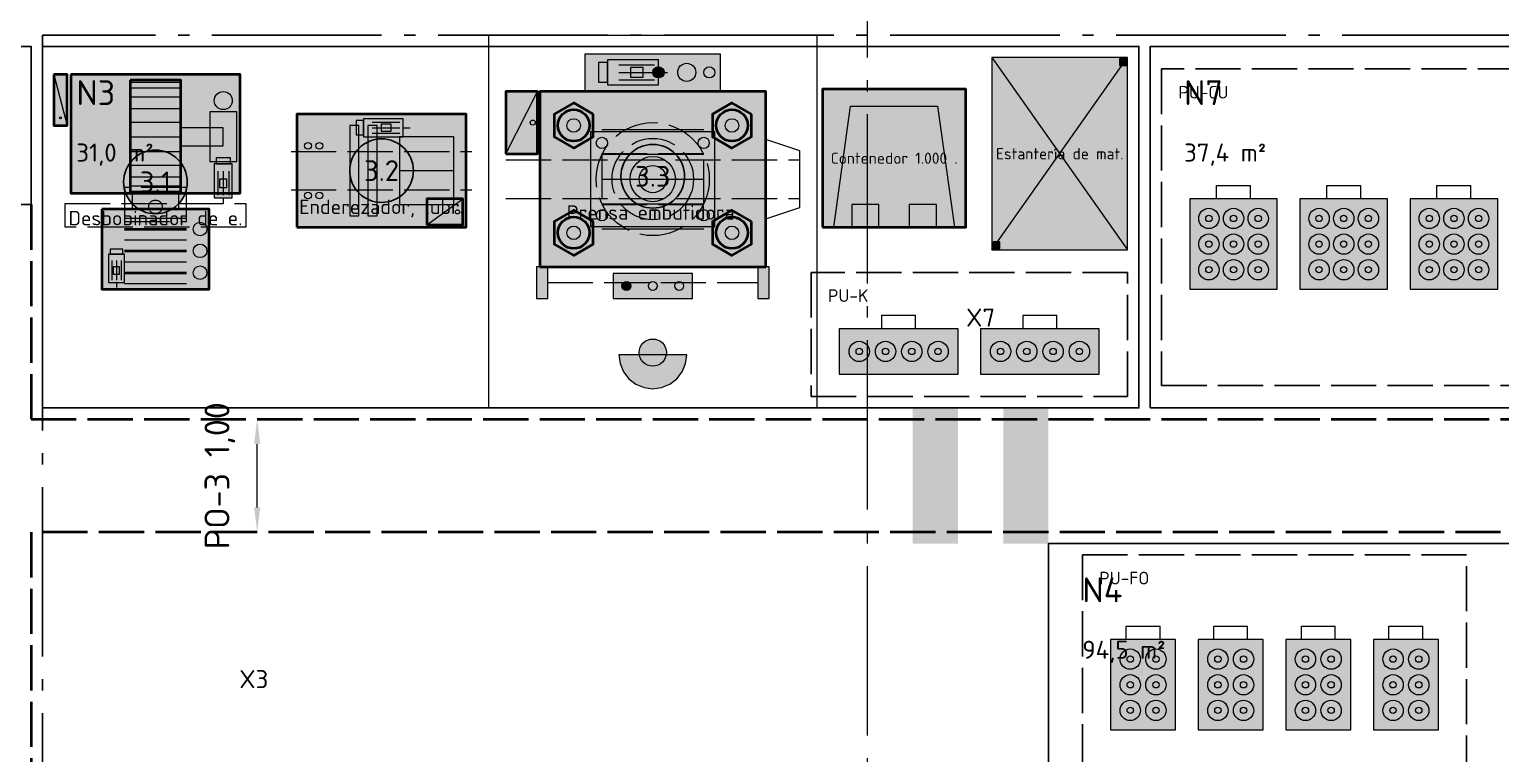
# Model space of a CAD drawing. Header units: millimetres. Extents: x 0 to 1682, y 0 to 1189.
# Drawn here: x 584.8 to 715, y 948.4 to 1012.5 of the extents above; entities that cross this region are included whole.
import ezdxf
from ezdxf.enums import TextEntityAlignment as Align

# ---------------------------------------------------------------- set-up
doc = ezdxf.new("R2010")
doc.units = ezdxf.units.MM
doc.linetypes.add('IRAM-E-TRAZOS', pattern=[5, 4, -1])
doc.linetypes.add('IRAM-F-TRAZO-PUNTO', pattern=[20, 15, -2, 1, -2])
for name, color, linetype, lineweight, true_color in [('A-AREA-TRABAJO', 30, 'CONTINUOUS', 13, 0xeb963c), ('A-EQUIPO', 30, 'CONTINUOUS', 35, 0xe67800), ('A-PASILLO', 2, 'IRAM-E-TRAZOS', 35, 0xd7a500), ('A-PULMON', 6, 'IRAM-E-TRAZOS', 25, 0xdc00c8), ('A-SENDA', 2, 'CONTINUOUS', 25, 0xd7a500), ('A-ZONA-LOG', 5, 'IRAM-F-TRAZO-PUNTO', 25, 0x285ac8)]:
    doc.layers.add(name, color=color, linetype=linetype, lineweight=lineweight, true_color=true_color)
for name, color, linetype, lineweight in [('A-COTA', 7, 'CONTINUOUS', 18), ('A-EJE', 1, 'IRAM-F-TRAZO-PUNTO', 18), ('A-EQUIPO-FINO', 8, 'CONTINUOUS', 13), ('A-EQUIPO-OCULTO', 8, 'IRAM-E-TRAZOS', 13), ('A-EQUIPO-RELLENO', 9, 'CONTINUOUS', 13), ('A-OPERARIO', 6, 'CONTINUOUS', 18), ('A-PASO', 7, 'CONTINUOUS', 25), ('A-SECTOR', 1, 'CONTINUOUS', 25), ('A-SEGURIDAD', 1, 'IRAM-E-TRAZOS', 18), ('A-TEXTO', 7, 'CONTINUOUS', 18)]:
    doc.layers.add(name, color=color, linetype=linetype, lineweight=lineweight)
doc.styles.add('ISO3098', font='isocpeur.ttf')
doc.dimstyles.new('FLAMA-IRAM', dxfattribs={"dimtxt": 3.5, "dimasz": 3.5, "dimexe": 2, "dimexo": 1.5, "dimgap": 1, "dimtad": 1, "dimdec": 1, "dimtxsty": 'ISO3098', "dimblk": 'IRAM_FLECHA', "dimblk1": 'IRAM_FLECHA', "dimblk2": 'IRAM_FLECHA', "dimcen": 2.5, "dimclrd": 3, "dimclre": 3, "dimclrt": 3, "dimazin": 3, "dimtfac": 1, "dimtmove": 0, "dimatfit": 3, "dimlwd": 18, "dimlwe": 18})

# ---------------------------------------------------------------- blocks, each defined once
blk = doc.blocks.new('IRAM_FLECHA')
blk.add_solid([(0, 0), (-1, 0.125), (-1, -0.125)])

msp = doc.modelspace()

# ---------------------------------------------------------------- hatches: boundary and pattern name
at = {"layer": 'A-EQUIPO-RELLENO', "true_color": 0xcdd0d4}
h = msp.add_hatch(color=7, dxfattribs=at)
h.dxf.hatch_style = 1
h.paths.add_polyline_path([(634, 1007), (646, 1007), (646, 1010.3), (634, 1010.3)])
at = {"layer": 'A-EQUIPO-RELLENO', "true_color": 0xeeeeee}
h = msp.add_hatch(color=7, dxfattribs=at)
h.dxf.hatch_style = 1
h.paths.add_polyline_path([(670, 993), (682, 993), (682, 1010), (670, 1010)])
at = {"layer": 'A-EQUIPO-RELLENO', "true_color": 0xcdd0d4}
h = msp.add_hatch(color=7, dxfattribs=at)
h.dxf.hatch_style = 1
h.paths.add_polyline_path([(636, 1007.6), (640.5, 1007.6), (640.5, 1009.8), (636, 1009.8)])
at = {"layer": 'A-EQUIPO-RELLENO', "true_color": 0xffffff}
h = msp.add_hatch(color=7, dxfattribs=at)
h.dxf.hatch_style = 1
h.paths.add_polyline_path([(641, 1008.7), (640.983, 1008.829), (640.933, 1008.95), (640.854, 1009.054), (640.75, 1009.133), (640.629, 1009.183), (640.5, 1009.2), (640.371, 1009.183), (640.25, 1009.133), (640.146, 1009.054), (640.067, 1008.95), (640.017, 1008.829), (640, 1008.7), (640.017, 1008.571), (640.067, 1008.45), (640.146, 1008.346), (640.25, 1008.267), (640.371, 1008.217), (640.5, 1008.2), (640.629, 1008.217), (640.75, 1008.267), (640.854, 1008.346), (640.933, 1008.45), (640.983, 1008.571)])
at = {"layer": 'A-EQUIPO-RELLENO', "true_color": 0x969ba0}
h = msp.add_hatch(color=7, dxfattribs=at)
h.dxf.hatch_style = 1
h.paths.add_polyline_path([(681.3, 1009.3), (681.9, 1009.3), (681.9, 1009.9), (681.3, 1009.9)])
at = {"layer": 'A-EQUIPO-RELLENO', "true_color": 0xcdd0d4}
h = msp.add_hatch(color=7, dxfattribs=at)
h.dxf.hatch_style = 1
h.paths.add_polyline_path([(587, 1008.5), (587, 1004), (588.2, 1004), (588.2, 1008.5)])
at = {"layer": 'A-EQUIPO-RELLENO', "true_color": 0xeeeeee}
h = msp.add_hatch(color=7, dxfattribs=at)
h.dxf.hatch_style = 1
h.paths.add_polyline_path([(588.5, 1008.5), (588.5, 998), (603.5, 998), (603.5, 1008.5)])
at = {"layer": 'A-EQUIPO-RELLENO', "true_color": 0xe2e7ee}
h = msp.add_hatch(color=7, dxfattribs=at)
h.dxf.hatch_style = 1
h.paths.add_polyline_path([(593.75, 1008), (593.75, 998), (598.25, 998), (598.25, 1008)])
at = {"layer": 'A-EQUIPO-RELLENO', "true_color": 0xcdd0d4}
h = msp.add_hatch(color=7, dxfattribs=at)
h.dxf.hatch_style = 1
h.paths.add_polyline_path([(627, 1001.5), (629.8, 1001.5), (629.8, 1007), (627, 1007)])
at = {"layer": 'A-EQUIPO-RELLENO', "true_color": 0xe2e7ee}
h = msp.add_hatch(color=7, dxfattribs=at)
h.dxf.hatch_style = 1
h.paths.add_polyline_path([(630, 991.5), (650, 991.5), (650, 1007), (630, 1007)])
at = {"layer": 'A-EQUIPO-RELLENO', "true_color": 0xe6e6e6}
h = msp.add_hatch(color=7, dxfattribs=at)
h.dxf.hatch_style = 1
h.paths.add_polyline_path([(655, 995), (667.7, 995), (667.7, 1007.2), (655, 1007.2)])
at = {"layer": 'A-EQUIPO-RELLENO', "true_color": 0xcdd0d4}
h = msp.add_hatch(color=7, dxfattribs=at)
h.dxf.hatch_style = 1
h.paths.add_polyline_path([(600.8, 1005.2), (600.8, 1000.8), (603.2, 1000.8), (603.2, 1005.2)])
at = {"layer": 'A-EQUIPO-RELLENO', "true_color": 0xe2e7ee}
h = msp.add_hatch(color=7, dxfattribs=at)
h.dxf.hatch_style = 1
h.paths.add_polyline_path([(608.5, 995), (623.5, 995), (623.5, 1005), (608.5, 1005)])
at = {"layer": 'A-EQUIPO-RELLENO', "true_color": 0xcdd0d4}
h = msp.add_hatch(color=7, dxfattribs=at)
h.dxf.hatch_style = 1
h.paths.add_polyline_path([(634.732, 1005), (633, 1006), (631.268, 1005), (631.268, 1003), (633, 1002), (634.732, 1003)])
h = msp.add_hatch(color=7, dxfattribs=at)
h.dxf.hatch_style = 1
h.paths.add_polyline_path([(648.732, 1005), (647, 1006), (645.268, 1005), (645.268, 1003), (647, 1002), (648.732, 1003)])
h = msp.add_hatch(color=7, dxfattribs=at)
h.dxf.hatch_style = 1
h.paths.add_polyline_path([(598.25, 1003.8), (598.25, 1002.2), (602, 1002.2), (602, 1003.8)])
h = msp.add_hatch(color=7, dxfattribs=at)
h.dxf.hatch_style = 1
h.paths.add_polyline_path([(613.2, 996), (614, 996), (614, 1004), (613.2, 1004)])
h = msp.add_hatch(color=7, dxfattribs=at)
h.dxf.hatch_style = 1
h.paths.add_polyline_path([(614.4, 1003), (617.9, 1003), (617.9, 1004.6), (614.4, 1004.6)])
h = msp.add_hatch(color=7, dxfattribs=at)
h.dxf.hatch_style = 1
h.paths.add_polyline_path([(614.8, 996), (615.6, 996), (615.6, 1004), (614.8, 1004)])
at = {"layer": 'A-EQUIPO-RELLENO', "true_color": 0xffffff}
h = msp.add_hatch(color=7, dxfattribs=at)
h.dxf.hatch_style = 1
h.paths.add_polyline_path([(618.816, 1000), (618.745, 1000.627), (618.537, 1001.222), (618.202, 1001.756), (617.756, 1002.202), (617.222, 1002.537), (616.627, 1002.745), (616, 1002.816), (615.373, 1002.745), (614.778, 1002.537), (614.244, 1002.202), (613.798, 1001.756), (613.463, 1001.222), (613.255, 1000.627), (613.184, 1000), (613.255, 999.373), (613.463, 998.778), (613.798, 998.244), (614.244, 997.798), (614.778, 997.463), (615.373, 997.255), (616, 997.184), (616.627, 997.255), (617.222, 997.463), (617.756, 997.798), (618.202, 998.244), (618.537, 998.778), (618.745, 999.373)])
at = {"layer": 'A-EQUIPO-RELLENO', "true_color": 0xeeeeee}
h = msp.add_hatch(color=7, dxfattribs=at)
h.dxf.hatch_style = 1
h.paths.add_polyline_path([(634.5, 995.05), (645.5, 995.05), (645.5, 1003.45), (634.5, 1003.45)])
at = {"layer": 'A-EQUIPO-RELLENO', "true_color": 0xffffff}
h = msp.add_hatch(color=7, dxfattribs=at)
h.dxf.hatch_style = 1
h.paths.add_polyline_path([(642.816, 999.5), (642.745, 1000.127), (642.537, 1000.722), (642.202, 1001.256), (641.756, 1001.702), (641.222, 1002.037), (640.627, 1002.245), (640, 1002.316), (639.373, 1002.245), (638.778, 1002.037), (638.244, 1001.702), (637.798, 1001.256), (637.463, 1000.722), (637.255, 1000.127), (637.184, 999.5), (637.255, 998.873), (637.463, 998.278), (637.798, 997.744), (638.244, 997.298), (638.778, 996.963), (639.373, 996.755), (640, 996.684), (640.627, 996.755), (641.222, 996.963), (641.756, 997.298), (642.202, 997.744), (642.537, 998.278), (642.745, 998.873)])
h = msp.add_hatch(color=7, dxfattribs=at)
h.dxf.hatch_style = 1
h.paths.add_polyline_path([(598.816, 999), (598.745, 999.627), (598.537, 1000.222), (598.202, 1000.756), (597.756, 1001.202), (597.222, 1001.537), (596.627, 1001.745), (596, 1001.816), (595.373, 1001.745), (594.778, 1001.537), (594.244, 1001.202), (593.798, 1000.756), (593.463, 1000.222), (593.255, 999.627), (593.184, 999), (593.255, 998.373), (593.463, 997.778), (593.798, 997.244), (594.244, 996.798), (594.778, 996.463), (595.373, 996.255), (596, 996.184), (596.627, 996.255), (597.222, 996.463), (597.756, 996.798), (598.202, 997.244), (598.537, 997.778), (598.745, 998.373)])
at = {"layer": 'A-EQUIPO-RELLENO', "true_color": 0xcdd0d4}
h = msp.add_hatch(color=7, dxfattribs=at)
h.dxf.hatch_style = 1
h.paths.add_polyline_path([(601.2, 1000.6), (601.2, 997.6), (602.8, 997.6), (602.8, 1000.6)])
h = msp.add_hatch(color=7, dxfattribs=at)
h.dxf.hatch_style = 1
h.paths.add_polyline_path([(620, 995.2), (623.2, 995.2), (623.2, 997.5), (620, 997.5)])
at = {"layer": 'A-EQUIPO-RELLENO', "true_color": 0xfaf0fa}
h = msp.add_hatch(color=7, dxfattribs=at)
h.dxf.hatch_style = 1
h.paths.add_polyline_path([(687.5, 989.5), (695.25, 989.5), (695.25, 997.5), (687.5, 997.5)])
h = msp.add_hatch(color=7, dxfattribs=at)
h.dxf.hatch_style = 1
h.paths.add_polyline_path([(697.25, 989.5), (705, 989.5), (705, 997.5), (697.25, 997.5)])
h = msp.add_hatch(color=7, dxfattribs=at)
h.dxf.hatch_style = 1
h.paths.add_polyline_path([(707, 989.5), (714.75, 989.5), (714.75, 997.5), (707, 997.5)])
at = {"layer": 'A-EQUIPO-RELLENO', "true_color": 0xe2e7ee}
h = msp.add_hatch(color=7, dxfattribs=at)
h.dxf.hatch_style = 1
h.paths.add_polyline_path([(591.25, 996.6), (591.25, 989.5), (600.75, 989.5), (600.75, 996.6)])
at = {"layer": 'A-EQUIPO-RELLENO', "true_color": 0xcdd0d4}
h = msp.add_hatch(color=7, dxfattribs=at)
h.dxf.hatch_style = 1
h.paths.add_polyline_path([(634.732, 995.5), (633, 996.5), (631.268, 995.5), (631.268, 993.5), (633, 992.5), (634.732, 993.5)])
h = msp.add_hatch(color=7, dxfattribs=at)
h.dxf.hatch_style = 1
h.paths.add_polyline_path([(648.732, 995.5), (647, 996.5), (645.268, 995.5), (645.268, 993.5), (647, 992.5), (648.732, 993.5)])
at = {"layer": 'A-EQUIPO-RELLENO', "true_color": 0x969ba0}
h = msp.add_hatch(color=7, dxfattribs=at)
h.dxf.hatch_style = 1
h.paths.add_polyline_path([(670.1, 993.1), (670.7, 993.1), (670.7, 993.7), (670.1, 993.7)])
at = {"layer": 'A-EQUIPO-RELLENO', "true_color": 0xcdd0d4}
h = msp.add_hatch(color=7, dxfattribs=at)
h.dxf.hatch_style = 1
h.paths.add_polyline_path([(591.85, 992.6), (591.85, 990.1), (593.25, 990.1), (593.25, 992.6)])
at = {"layer": 'A-EQUIPO-RELLENO', "true_color": 0xf0c83c}
h = msp.add_hatch(color=7, dxfattribs=at)
h.dxf.hatch_style = 1
h.paths.add_polyline_path([(629.7, 988.7), (630.7, 988.7), (630.7, 991.5), (629.7, 991.5)])
at = {"layer": 'A-EQUIPO-RELLENO', "true_color": 0xcdd0d4}
h = msp.add_hatch(color=7, dxfattribs=at)
h.dxf.hatch_style = 1
h.paths.add_polyline_path([(636.5, 988.7), (643.5, 988.7), (643.5, 990.9), (636.5, 990.9)])
at = {"layer": 'A-EQUIPO-RELLENO', "true_color": 0xf0c83c}
h = msp.add_hatch(color=7, dxfattribs=at)
h.dxf.hatch_style = 1
h.paths.add_polyline_path([(649.3, 988.7), (650.3, 988.7), (650.3, 991.5), (649.3, 991.5)])
at = {"layer": 'A-EQUIPO-RELLENO', "true_color": 0xdc2828}
h = msp.add_hatch(color=7, dxfattribs=at)
h.dxf.hatch_style = 1
h.paths.add_polyline_path([(638.063, 989.8), (638.049, 989.902), (638.01, 989.998), (637.947, 990.08), (637.865, 990.143), (637.769, 990.183), (637.667, 990.196), (637.564, 990.183), (637.469, 990.143), (637.387, 990.08), (637.324, 989.998), (637.284, 989.902), (637.271, 989.8), (637.284, 989.698), (637.324, 989.602), (637.387, 989.52), (637.469, 989.457), (637.564, 989.417), (637.667, 989.404), (637.769, 989.417), (637.865, 989.457), (637.947, 989.52), (638.01, 989.602), (638.049, 989.698)])
at = {"layer": 'A-EQUIPO-RELLENO', "true_color": 0xfaf0fa}
h = msp.add_hatch(color=7, dxfattribs=at)
h.dxf.hatch_style = 1
h.paths.add_polyline_path([(656.5, 982), (667, 982), (667, 986), (656.5, 986)])
h = msp.add_hatch(color=7, dxfattribs=at)
h.dxf.hatch_style = 1
h.paths.add_polyline_path([(669, 982), (679.5, 982), (679.5, 986), (669, 986)])
at = {"layer": 'A-EQUIPO-RELLENO', "true_color": 0xffffff}
h = msp.add_hatch(color=7, dxfattribs=at)
h.dxf.hatch_style = 1
h.paths.add_polyline_path([(641.2, 983.9), (641.159, 984.211), (641.039, 984.5), (640.849, 984.749), (640.6, 984.939), (640.311, 985.059), (640, 985.1), (639.689, 985.059), (639.4, 984.939), (639.151, 984.749), (638.961, 984.5), (638.841, 984.211), (638.8, 983.9), (638.841, 983.589), (638.961, 983.3), (639.151, 983.051), (639.4, 982.861), (639.689, 982.741), (640, 982.7), (640.311, 982.741), (640.6, 982.861), (640.849, 983.051), (641.039, 983.3), (641.159, 983.589)])
at = {"layer": 'A-EQUIPO-RELLENO', "true_color": 0xfae1f5}
h = msp.add_hatch(color=7, dxfattribs=at)
h.dxf.hatch_style = 1
h.paths.add_polyline_path([(637, 983.7), (637.102, 982.924), (637.402, 982.2), (637.879, 981.579), (638.5, 981.102), (639.224, 980.802), (640, 980.7), (640.776, 980.802), (641.5, 981.102), (642.121, 981.579), (642.598, 982.2), (642.898, 982.924), (643, 983.7), (637, 983.7)])
at = {"layer": 'A-EQUIPO-RELLENO', "true_color": 0xfaf0fa}
h = msp.add_hatch(color=7, dxfattribs=at)
h.dxf.hatch_style = 1
h.paths.add_polyline_path([(680.5, 950.5), (686.25, 950.5), (686.25, 958.5), (680.5, 958.5)])
h = msp.add_hatch(color=7, dxfattribs=at)
h.dxf.hatch_style = 1
h.paths.add_polyline_path([(688.25, 950.5), (694, 950.5), (694, 958.5), (688.25, 958.5)])
h = msp.add_hatch(color=7, dxfattribs=at)
h.dxf.hatch_style = 1
h.paths.add_polyline_path([(696, 950.5), (701.75, 950.5), (701.75, 958.5), (696, 958.5)])
h = msp.add_hatch(color=7, dxfattribs=at)
h.dxf.hatch_style = 1
h.paths.add_polyline_path([(703.75, 950.5), (709.5, 950.5), (709.5, 958.5), (703.75, 958.5)])
at = {"layer": 'A-SENDA', "true_color": 0xd7a500}
h = msp.add_hatch(color=7, dxfattribs=at)
h.dxf.hatch_style = 1
h.paths.add_polyline_path([(663, 967), (667, 967), (667, 979), (663, 979)])
h = msp.add_hatch(color=7, dxfattribs=at)
h.dxf.hatch_style = 1
h.paths.add_polyline_path([(671, 967), (675, 967), (675, 979), (671, 979)])

# ---------------------------------------------------------------- linework, layer by layer
at = {"layer": 'A-AREA-TRABAJO'}
for p, q in [((625.5, 979), (635.5, 979)), ((644.5, 979), (654.5, 979))]:
    msp.add_line(p, q, dxfattribs=at)
msp.add_lwpolyline([(625.5, 979), (625.5, 1012), (654.5, 1012), (654.5, 979)], dxfattribs=at)
at = {"layer": 'A-EJE'}
msp.add_line((659, 530), (659, 1060), dxfattribs=at)
at = {"layer": 'A-EQUIPO'}
for p, q in [((593.25, 994.833), (598.75, 994.833)), ((593.25, 992.9), (598.75, 992.9)), ((593.25, 990.967), (598.75, 990.967))]:
    msp.add_line(p, q, dxfattribs=at)
for points in [[(587, 1008.5), (587, 1004), (588.2, 1004), (588.2, 1008.5)], [(588.5, 1008.5), (588.5, 998), (603.5, 998), (603.5, 1008.5)], [(593.75, 1008), (593.75, 998), (598.25, 998), (598.25, 1008)], [(627, 1001.5), (629.8, 1001.5), (629.8, 1007), (627, 1007)], [(630, 991.5), (650, 991.5), (650, 1007), (630, 1007)], [(655, 995), (667.7, 995), (667.7, 1007.2), (655, 1007.2)], [(608.5, 995), (623.5, 995), (623.5, 1005), (608.5, 1005)], [(634.732, 1005), (633, 1006), (631.268, 1005), (631.268, 1003), (633, 1002), (634.732, 1003)], [(648.732, 1005), (647, 1006), (645.268, 1005), (645.268, 1003), (647, 1002), (648.732, 1003)], [(620, 995.2), (623.2, 995.2), (623.2, 997.5), (620, 997.5)], [(591.25, 996.6), (591.25, 989.5), (600.75, 989.5), (600.75, 996.6)], [(634.732, 995.5), (633, 996.5), (631.268, 995.5), (631.268, 993.5), (633, 992.5), (634.732, 993.5)], [(648.732, 995.5), (647, 996.5), (645.268, 995.5), (645.268, 993.5), (647, 992.5), (648.732, 993.5)]]:
    msp.add_lwpolyline(points, close=True, dxfattribs=at)
for centre in [(633, 1004), (647, 1004), (633, 994.5), (647, 994.5)]:
    msp.add_circle(centre, 1.4, dxfattribs=at)
at = {"layer": 'A-EQUIPO-FINO'}
for p, q in [((670, 993), (682, 1010)), ((670, 1010), (682, 993)), ((636.99, 1009.36), (640.14, 1009.36)), ((636.99, 1008.7), (640.14, 1008.7)), ((640.11, 1008.7), (640, 1008.7)), ((640.224, 1008.976), (640.146, 1009.054)), ((640.5, 1009.09), (640.5, 1009.2)), ((640.5, 1008.7), (640.85, 1008.95)), ((640.5, 1008.7), (641.31, 1008.7)), ((640.776, 1008.976), (640.854, 1009.054)), ((640.89, 1008.7), (641, 1008.7)), ((587, 1008.5), (588.2, 1004)), ((593.75, 1007.83), (598.25, 1007.83)), ((636.99, 1008.04), (640.14, 1008.04)), ((640.224, 1008.424), (640.146, 1008.346)), ((640.776, 1008.424), (640.854, 1008.346)), ((593.75, 1007.33), (598.25, 1007.33)), ((593.75, 1006.536), (598.25, 1006.536)), ((627, 1001.5), (629.8, 1007)), ((593.75, 1005.5), (598.25, 1005.5)), ((593.75, 1004.294), (598.25, 1004.294)), ((615.17, 1004.28), (617.62, 1004.28)), ((615.17, 1003.8), (617.62, 1003.8)), ((617.9, 1003.8), (618.53, 1003.8)), ((635.5, 1003.65), (644.5, 1003.65)), ((593.75, 1003), (598.25, 1003)), ((615.17, 1003.32), (617.62, 1003.32)), ((593.75, 1001.706), (598.25, 1001.706)), ((635.5, 1001.45), (644.5, 1001.45)), ((593.75, 1000.5), (598.25, 1000.5)), ((601.52, 999.94), (601.52, 997.84)), ((602, 999.94), (602, 997.84)), ((602.48, 999.94), (602.48, 997.84)), ((617.6, 1000), (622.4, 1000)), ((593.75, 999.464), (598.25, 999.464)), ((593.75, 998.67), (598.25, 998.67)), ((635.5, 999.25), (644.5, 999.25)), ((593.75, 998.17), (598.25, 998.17)), ((593.95, 998), (593.95, 996.6)), ((598.05, 998), (598.05, 996.6)), ((602, 997.6), (602, 997.06)), ((620, 995.2), (623.2, 997.5)), ((635.5, 997.05), (644.5, 997.05)), ((593.25, 995.8), (598.75, 995.8)), ((635.5, 994.85), (644.5, 994.85)), ((593.25, 993.867), (598.75, 993.867)), ((592.13, 992.05), (592.13, 990.3)), ((592.55, 992.05), (592.55, 990.3)), ((592.97, 992.05), (592.97, 990.3)), ((593.25, 991.933), (598.75, 991.933)), ((592.55, 990.1), (592.55, 989.65)), ((593.25, 990), (598.75, 990))]:
    msp.add_line(p, q, dxfattribs=at)
for points in [[(634, 1007), (646, 1007), (646, 1010.3), (634, 1010.3)], [(670, 993), (682, 993), (682, 1010), (670, 1010)], [(635.19, 1007.82), (636, 1007.82), (636, 1009.58), (635.19, 1009.58)], [(636, 1007.6), (640.5, 1007.6), (640.5, 1009.8), (636, 1009.8)], [(638.025, 1008.26), (639.15, 1008.26), (639.15, 1009.14), (638.025, 1009.14)], [(681.3, 1009.3), (681.9, 1009.3), (681.9, 1009.9), (681.3, 1009.9)], [(600.8, 1005.2), (600.8, 1000.8), (603.2, 1000.8), (603.2, 1005.2)], [(598.25, 1003.8), (598.25, 1002.2), (602, 1002.2), (602, 1003.8)], [(613.2, 996), (614, 996), (614, 1004), (613.2, 1004)], [(613.77, 1003.16), (614.4, 1003.16), (614.4, 1004.44), (613.77, 1004.44)], [(614.4, 1003), (617.9, 1003), (617.9, 1004.6), (614.4, 1004.6)], [(614.8, 996), (615.6, 996), (615.6, 1004), (614.8, 1004)], [(615.975, 1003.48), (616.85, 1003.48), (616.85, 1004.12), (615.975, 1004.12)], [(617.6, 997), (622.4, 997), (622.4, 1003), (617.6, 1003)], [(634.5, 995.05), (645.5, 995.05), (645.5, 1003.45), (634.5, 1003.45)], [(601.36, 1001.14), (601.36, 1000.6), (602.64, 1000.6), (602.64, 1001.14)], [(601.2, 1000.6), (601.2, 997.6), (602.8, 997.6), (602.8, 1000.6)], [(601.68, 999.25), (601.68, 998.5), (602.32, 998.5), (602.32, 999.25)], [(591.99, 993.05), (591.99, 992.6), (593.11, 992.6), (593.11, 993.05)], [(670.1, 993.1), (670.7, 993.1), (670.7, 993.7), (670.1, 993.7)], [(591.85, 992.6), (591.85, 990.1), (593.25, 990.1), (593.25, 992.6)], [(592.27, 991.475), (592.27, 990.85), (592.83, 990.85), (592.83, 991.475)], [(629.7, 988.7), (630.7, 988.7), (630.7, 991.5), (629.7, 991.5)], [(636.5, 988.7), (643.5, 988.7), (643.5, 990.9), (636.5, 990.9)], [(649.3, 988.7), (650.3, 988.7), (650.3, 991.5), (649.3, 991.5)]]:
    msp.add_lwpolyline(points, close=True, dxfattribs=at)
for points in [[(656, 995), (657.5, 1005.7), (665.2, 1005.7), (666.7, 995)], [(650, 995.75), (653, 996.75), (653, 1001.75), (650, 1002.75)]]:
    msp.add_lwpolyline(points, dxfattribs=at)
for centre, radius in [((640.5, 1008.7), 0.5), ((643, 1008.7), 0.8), ((645, 1008.7), 0.5), ((602, 1006.2), 0.8), ((587.6, 1004.675), 0.096), ((629.38, 1004.25), 0.224), ((633, 1004), 0.6), ((647, 1004), 0.6), ((609.5, 1002.2), 0.3), ((610.5, 1002.2), 0.3), ((635.5, 1002.45), 0.5), ((644.5, 1002.45), 0.5), ((640, 999.25), 2), ((640, 999.25), 1.2), ((609.5, 997.8), 0.3), ((610.5, 997.8), 0.3), ((622.72, 996.35), 0.184), ((635.5, 996.05), 0.5), ((644.5, 996.05), 0.5), ((689.192, 995.767), 0.9), ((689.192, 995.767), 0.28), ((691.375, 995.767), 0.9), ((691.375, 995.767), 0.28), ((693.558, 995.767), 0.9), ((693.558, 995.767), 0.28), ((698.942, 995.767), 0.9), ((698.942, 995.767), 0.28), ((701.125, 995.767), 0.9), ((701.125, 995.767), 0.28), ((703.308, 995.767), 0.9), ((703.308, 995.767), 0.28), ((708.692, 995.767), 0.9), ((708.692, 995.767), 0.28), ((710.875, 995.767), 0.9), ((710.875, 995.767), 0.28), ((713.058, 995.767), 0.9), ((713.058, 995.767), 0.28), ((599.95, 994.833), 0.6), ((633, 994.5), 0.6), ((647, 994.5), 0.6), ((689.192, 993.5), 0.9), ((691.375, 993.5), 0.9), ((693.558, 993.5), 0.9), ((698.942, 993.5), 0.9), ((701.125, 993.5), 0.9), ((703.308, 993.5), 0.9), ((708.692, 993.5), 0.9), ((710.875, 993.5), 0.9), ((713.058, 993.5), 0.9), ((599.95, 992.9), 0.6), ((689.192, 993.5), 0.28), ((691.375, 993.5), 0.28), ((693.558, 993.5), 0.28), ((698.942, 993.5), 0.28), ((701.125, 993.5), 0.28), ((703.308, 993.5), 0.28), ((708.692, 993.5), 0.28), ((710.875, 993.5), 0.28), ((713.058, 993.5), 0.28), ((689.192, 991.233), 0.9), ((691.375, 991.233), 0.9), ((693.558, 991.233), 0.9), ((698.942, 991.233), 0.9), ((701.125, 991.233), 0.9), ((703.308, 991.233), 0.9), ((708.692, 991.233), 0.9), ((710.875, 991.233), 0.9), ((713.058, 991.233), 0.9), ((599.95, 990.967), 0.6), ((689.192, 991.233), 0.28), ((691.375, 991.233), 0.28), ((693.558, 991.233), 0.28), ((698.942, 991.233), 0.28), ((701.125, 991.233), 0.28), ((703.308, 991.233), 0.28), ((708.692, 991.233), 0.28), ((710.875, 991.233), 0.28), ((713.058, 991.233), 0.28), ((637.667, 989.8), 0.396), ((640, 989.8), 0.396), ((642.333, 989.8), 0.396), ((658.262, 984), 0.9), ((658.262, 984), 0.28), ((660.587, 984), 0.9), ((660.587, 984), 0.28), ((662.913, 984), 0.9), ((662.913, 984), 0.28), ((665.237, 984), 0.9), ((665.237, 984), 0.28), ((670.763, 984), 0.9), ((670.763, 984), 0.28), ((673.087, 984), 0.9), ((673.087, 984), 0.28), ((675.413, 984), 0.9), ((675.413, 984), 0.28), ((677.737, 984), 0.9), ((677.737, 984), 0.28), ((682.237, 956.767), 0.9), ((682.237, 956.767), 0.28), ((684.512, 956.767), 0.9), ((684.512, 956.767), 0.28), ((689.987, 956.767), 0.9), ((689.987, 956.767), 0.28), ((692.262, 956.767), 0.9), ((692.262, 956.767), 0.28), ((697.737, 956.767), 0.9), ((697.737, 956.767), 0.28), ((700.012, 956.767), 0.9), ((700.012, 956.767), 0.28), ((705.487, 956.767), 0.9), ((705.487, 956.767), 0.28), ((707.763, 956.767), 0.9), ((707.763, 956.767), 0.28), ((682.237, 954.5), 0.9), ((684.512, 954.5), 0.9), ((689.987, 954.5), 0.9), ((692.262, 954.5), 0.9), ((697.737, 954.5), 0.9), ((700.012, 954.5), 0.9), ((705.487, 954.5), 0.9), ((707.763, 954.5), 0.9), ((682.237, 954.5), 0.28), ((684.512, 954.5), 0.28), ((689.987, 954.5), 0.28), ((692.262, 954.5), 0.28), ((697.737, 954.5), 0.28), ((700.012, 954.5), 0.28), ((705.487, 954.5), 0.28), ((707.763, 954.5), 0.28), ((682.237, 952.233), 0.9), ((684.512, 952.233), 0.9), ((689.987, 952.233), 0.9), ((692.262, 952.233), 0.9), ((697.737, 952.233), 0.9), ((700.012, 952.233), 0.9), ((705.487, 952.233), 0.9), ((707.763, 952.233), 0.9), ((682.237, 952.233), 0.28), ((684.512, 952.233), 0.28), ((689.987, 952.233), 0.28), ((692.262, 952.233), 0.28), ((697.737, 952.233), 0.28), ((700.012, 952.233), 0.28), ((705.487, 952.233), 0.28), ((707.763, 952.233), 0.28)]:
    msp.add_circle(centre, radius, dxfattribs=at)
at = {"layer": 'A-EQUIPO-OCULTO'}
for p, q in [((608, 1001.7), (624, 1001.7)), ((627, 1000.95), (653, 1000.95)), ((608, 998.3), (624, 998.3)), ((627, 997.55), (653, 997.55))]:
    msp.add_line(p, q, dxfattribs=at)
for points in [[(635.5, 997), (644.5, 997), (644.5, 1001.5), (635.5, 1001.5)], [(593.25, 998.5), (593.25, 995.5), (598.75, 995.5), (598.75, 998.5)], [(657.61, 995), (660.01, 995), (660.01, 997), (657.61, 997)], [(662.69, 995), (665.09, 995), (665.09, 997), (662.69, 997)]]:
    msp.add_lwpolyline(points, close=True, dxfattribs=at)
for centre, radius in [((640, 999.25), 5), ((640, 999.25), 3.6), ((596, 996.8), 0.6)]:
    msp.add_circle(centre, radius, dxfattribs=at)
at = {"layer": 'A-OPERARIO'}
for p, q in [((689.875, 997.5), (689.875, 998.7)), ((689.875, 998.7), (692.875, 998.7)), ((692.875, 997.5), (692.875, 998.7)), ((699.625, 997.5), (699.625, 998.7)), ((699.625, 998.7), (702.625, 998.7)), ((702.625, 997.5), (702.625, 998.7)), ((709.375, 997.5), (709.375, 998.7)), ((709.375, 998.7), (712.375, 998.7)), ((712.375, 997.5), (712.375, 998.7)), ((660.25, 986), (660.25, 987.2)), ((660.25, 987.2), (663.25, 987.2)), ((663.25, 986), (663.25, 987.2)), ((672.75, 986), (672.75, 987.2)), ((672.75, 987.2), (675.75, 987.2)), ((675.75, 986), (675.75, 987.2)), ((681.875, 958.5), (681.875, 959.7)), ((681.875, 959.7), (684.875, 959.7)), ((684.875, 958.5), (684.875, 959.7)), ((689.625, 958.5), (689.625, 959.7)), ((689.625, 959.7), (692.625, 959.7)), ((692.625, 958.5), (692.625, 959.7)), ((697.375, 958.5), (697.375, 959.7)), ((697.375, 959.7), (700.375, 959.7)), ((700.375, 958.5), (700.375, 959.7)), ((705.125, 958.5), (705.125, 959.7)), ((705.125, 959.7), (708.125, 959.7)), ((708.125, 958.5), (708.125, 959.7))]:
    msp.add_line(p, q, dxfattribs=at)
for points in [[(687.5, 989.5), (695.25, 989.5), (695.25, 997.5), (687.5, 997.5)], [(697.25, 989.5), (705, 989.5), (705, 997.5), (697.25, 997.5)], [(707, 989.5), (714.75, 989.5), (714.75, 997.5), (707, 997.5)], [(656.5, 982), (667, 982), (667, 986), (656.5, 986)], [(669, 982), (679.5, 982), (679.5, 986), (669, 986)], [(637, 983.7), (637.102, 982.924), (637.402, 982.2), (637.879, 981.579), (638.5, 981.102), (639.224, 980.802), (640, 980.7), (640.776, 980.802), (641.5, 981.102), (642.121, 981.579), (642.598, 982.2), (642.898, 982.924), (643, 983.7)], [(680.5, 950.5), (686.25, 950.5), (686.25, 958.5), (680.5, 958.5)], [(688.25, 950.5), (694, 950.5), (694, 958.5), (688.25, 958.5)], [(696, 950.5), (701.75, 950.5), (701.75, 958.5), (696, 958.5)], [(703.75, 950.5), (709.5, 950.5), (709.5, 958.5), (703.75, 958.5)]]:
    msp.add_lwpolyline(points, close=True, dxfattribs=at)
msp.add_circle((640, 983.9), 1.2, dxfattribs=at)
at = {"layer": 'A-PASILLO'}
for p, q in [((430, 997), (585, 997)), ((585, 997), (585, 978)), ((585, 978), (1215, 978)), ((950, 968), (585, 968)), ((585, 968), (585, 947))]:
    msp.add_line(p, q, dxfattribs=at)
at = {"layer": 'A-PASO'}
for centre in [(616, 1000), (640, 999.5), (596, 999)]:
    msp.add_circle(centre, 2.816, dxfattribs=at)
at = {"layer": 'A-PULMON'}
for points in [[(685, 981), (727, 981), (727, 1009), (685, 1009)], [(654, 980), (682, 980), (682, 991), (654, 991)], [(678, 946), (712, 946), (712, 966), (678, 966)]]:
    msp.add_lwpolyline(points, close=True, dxfattribs=at)
at = {"layer": 'A-SECTOR'}
for points in [[(530.5, 997), (585, 997), (585, 1011), (530.5, 1011)], [(586, 979), (683, 979), (683, 1011), (586, 1011)], [(684, 979), (801, 979), (801, 1011), (684, 1011)], [(675, 922), (885, 922), (885, 967), (675, 967)]]:
    msp.add_lwpolyline(points, close=True, dxfattribs=at)
at = {"layer": 'A-SEGURIDAD'}
msp.add_line((630.7, 990.1), (649.3, 990.1), dxfattribs=at)
msp.add_lwpolyline([(588, 995), (588, 997.1), (604, 997.1), (604, 995)], close=True, dxfattribs=at)
at = {"layer": 'A-ZONA-LOG'}
msp.add_lwpolyline([(586, 820), (1216, 820), (1216, 1012), (586, 1012)], close=True, dxfattribs=at)

# ---------------------------------------------------------------- texts
at = {"layer": 'A-PASO', "style": 'ISO3098'}
for s, p in [('3.2', (616, 1000)), ('3.1', (596, 999)), ('3.3', (640, 999.5))]:
    msp.add_text(s, height=1.84, dxfattribs=at).set_placement(p, align=Align.MIDDLE_CENTER)
at = {"layer": 'A-PULMON', "style": 'ISO3098'}
for s, p in [('PU-CU', (686.5, 1007.5)), ('PU-K', (655.5, 989.5)), ('PU-FO', (679.5, 964.5))]:
    msp.add_text(s, height=1.12, dxfattribs=at).set_placement(p, align=Align.TOP_LEFT)
at = {"layer": 'A-TEXTO', "style": 'ISO3098'}
for s, height, p in [('N3', 2.2, (589, 1008)), ('N7', 2.2, (687, 1008)), ('31,0 m²', 1.6, (589, 1002.4)), ('37,4 m²', 1.6, (687, 1002.4)), ('N4', 2.2, (678, 964)), ('94,5 m²', 1.6, (678, 958.4))]:
    msp.add_text(s, height=height, dxfattribs=at).set_placement(p, align=Align.TOP_LEFT)
for s, height, p in [('Contenedor 1.000 .', 0.992, (661.35, 1001.1)), ('Estantería de mat.', 0.992, (676, 1001.5)), ('X7', 1.6, (669, 987)), ('X3', 1.6, (604.7, 955))]:
    msp.add_text(s, height=height, dxfattribs=at).set_placement(p, align=Align.MIDDLE_CENTER)
for s, p in [('Enderezador, lubr.', (616, 997.44)), ('Desbobinador de e.', (596, 996.44)), ('Prensa embutidora.', (640, 996.94))]:
    msp.add_text(s, height=1.28, dxfattribs=at).set_placement(p, align=Align.TOP_CENTER)

# ---------------------------------------------------------------- dimensions: what is measured, and where the dimension line sits
at = {"layer": 'A-COTA'}
msp.add_linear_dim(base=(605, 968), p1=(605, 968), p2=(605, 978), angle=90, text='PO-3 <>', dimstyle='FLAMA-IRAM', override={"dimtxt": 2.2, "dimasz": 2.2, "dimexe": 1.2, "dimexo": 1, "dimdec": 2, "dimlfac": 0.1, "dimzin": 0}, dxfattribs=at).render()

doc.saveas('drawing.dxf')
